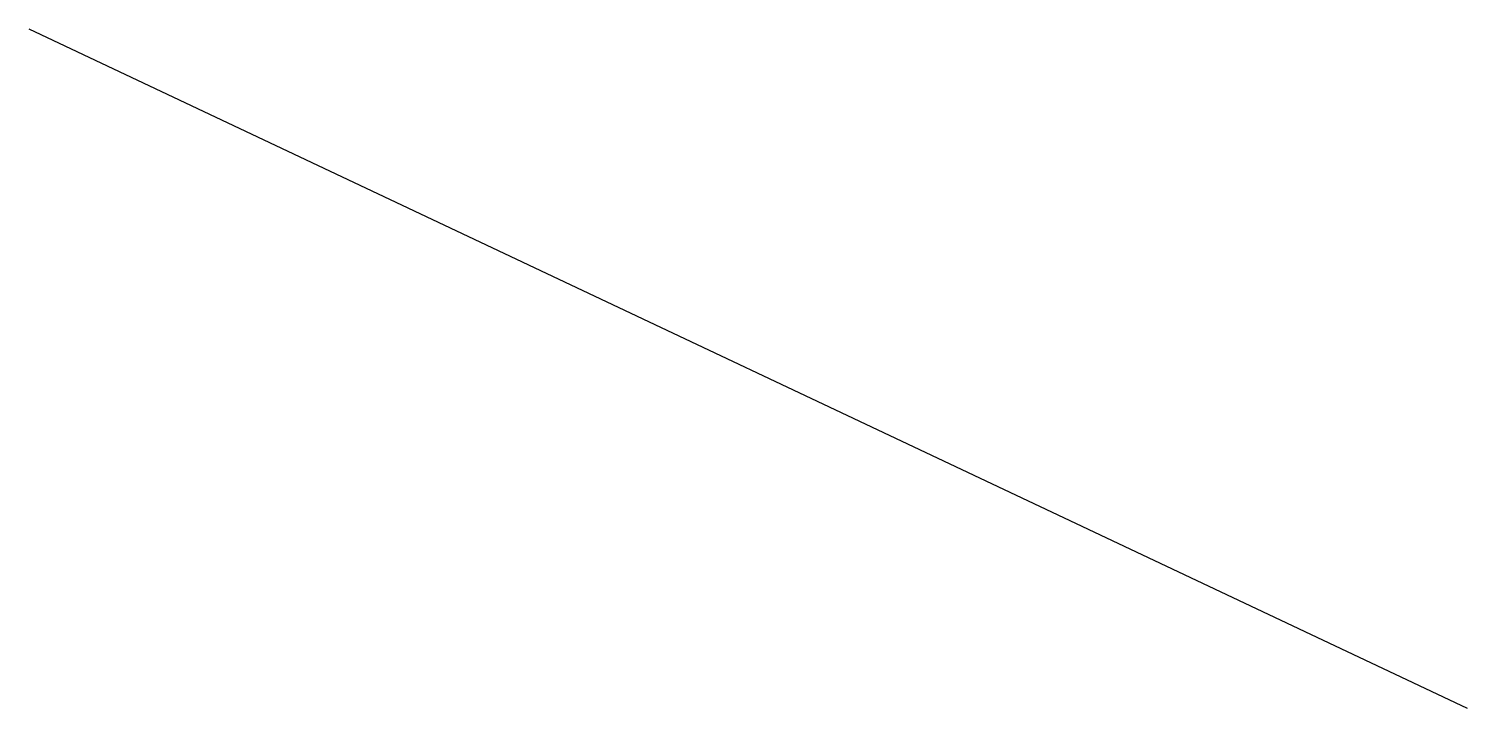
# Model space of a CAD drawing. Header units: metres. Extents: x 238.48 to 241.97, y 892.89 to 894.54.
import ezdxf

# ---------------------------------------------------------------- set-up
doc = ezdxf.new("R2010")
doc.units = ezdxf.units.M

msp = doc.modelspace()

# ---------------------------------------------------------------- linework, layer by layer
msp.add_lwpolyline([(238.47753, 894.53608), (241.97172, 892.8866)])

doc.saveas('drawing.dxf')
